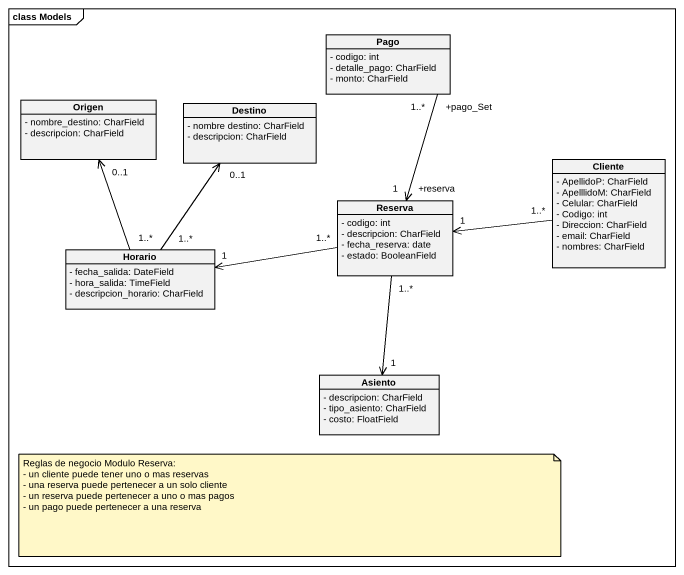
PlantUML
@startuml
mainframe class Models
hide circle
hide empty members
skinparam classAttributeIconSize 0
class Pago {
  - codigo: int
  - detalle_pago: CharField
  - monto: CharField
}
class Origen {
  - nombre_destino: CharField
  - descripcion: CharField
}
class Destino {
  - nombre destino: CharField
  - descripcion: CharField
}
class Cliente {
  - ApellidoP: CharField
  - ApelllidoM: CharField
  - Celular: CharField
  - Codigo: int
  - Direccion: CharField
  - email: CharField
  - nombres: CharField
}
class Reserva {
  - codigo: int
  - descripcion: CharField
  - fecha_reserva: date
  - estado: BooleanField
}
class Horario {
  - fecha_salida: DateField
  - hora_salida: TimeField
  - descripcion_horario: CharField
}
class Asiento {
  - descripcion: CharField
  - tipo_asiento: CharField
  - costo: FloatField
}
Pago "+pago_Set\n1..*" --> "+reserva\n1" Reserva
Cliente "1..*" -left-> "1" Reserva
Reserva "1..*" -left-> "1" Horario
Reserva "1..*" --> "1" Asiento
Horario "1..*" -up-> "0..1" Origen
Horario "1..*" -up-> "0..1" Destino
note as N1
  Reglas de negocio Modulo Reserva:
  - un cliente puede tener uno o mas reservas
  - una reserva puede pertenecer a un solo cliente
  - un reserva puede pertenecer a uno o mas pagos
  - un pago puede pertenecer a una reserva
end note
@enduml
